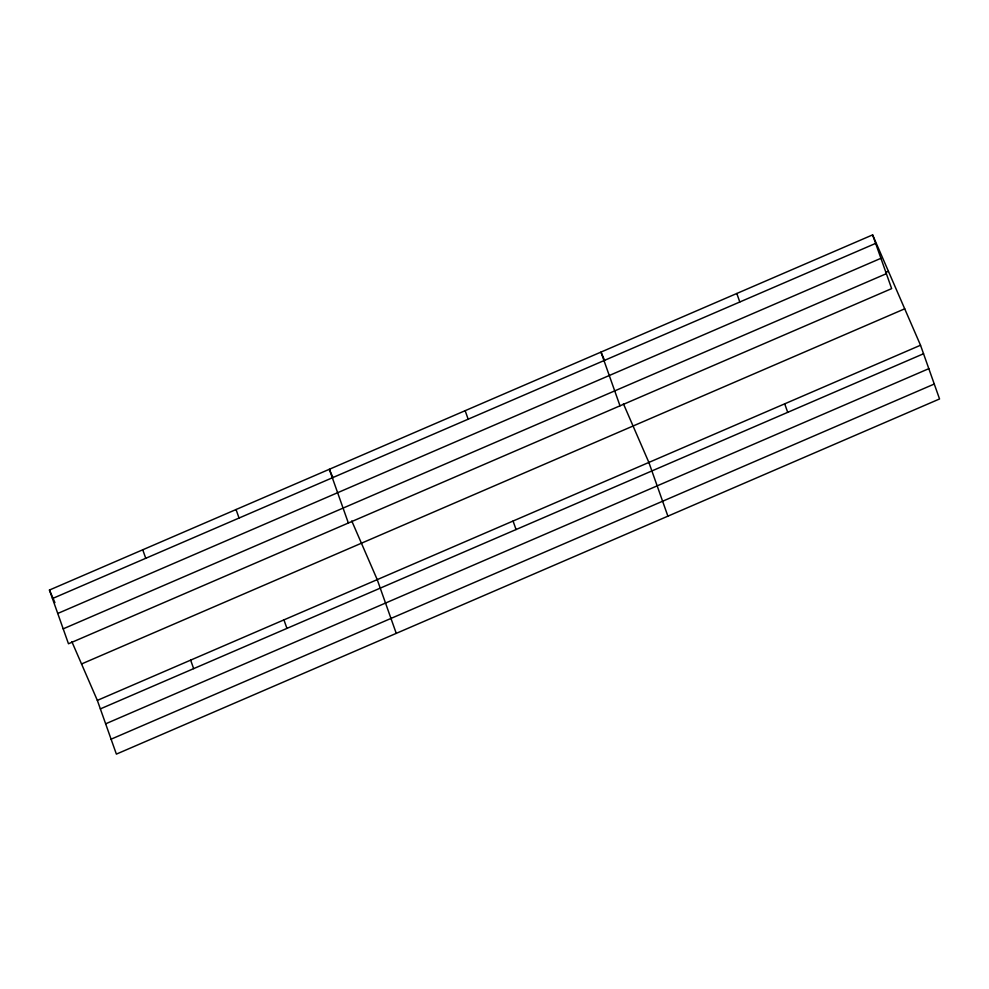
<?xml version="1.0" encoding="UTF-8"?>
<svg xmlns="http://www.w3.org/2000/svg" width="989" height="989" viewBox="0 0 989 989"><rect width="100%" height="100%" fill="white"/><g stroke="black" fill="none" stroke-linecap="round" stroke-linejoin="round"><path stroke-width="1.48" d="M872.619 234.888L891.658 288.615L68.476 643.765L49.45 590.037L872.619 234.888L920.524 345.235L939.55 398.963L116.381 754.113L97.342 700.385L71.888 641.737M52.466 598.543L875.636 243.393M57.745 613.464L880.927 258.314M885.6 272.519L888.431 271.295M63.197 628.843L886.367 273.693M81.543 663.965L904.712 308.815M97.342 700.385L920.524 345.235M100.359 708.89L923.541 353.741M105.65 723.812L928.819 368.662M111.089 739.191L934.259 384.041M604.625 360.491L600.978 352.084L620.004 405.824M623.416 403.784L648.871 462.432L667.896 516.171M332.972 477.687L329.325 469.281L348.363 523.02M351.775 520.98L377.229 579.628L396.255 633.368M49.45 590.037L54.927 602.635M784.697 403.833L787.714 412.339M736.805 293.486L739.809 301.991M513.056 521.03L516.06 529.535M465.151 410.682L468.168 419.188M283.93 619.88L286.946 628.386M236.037 509.533L239.054 518.038M190.642 660.133L193.659 668.638M142.737 549.785L145.754 558.291"/></g></svg>
